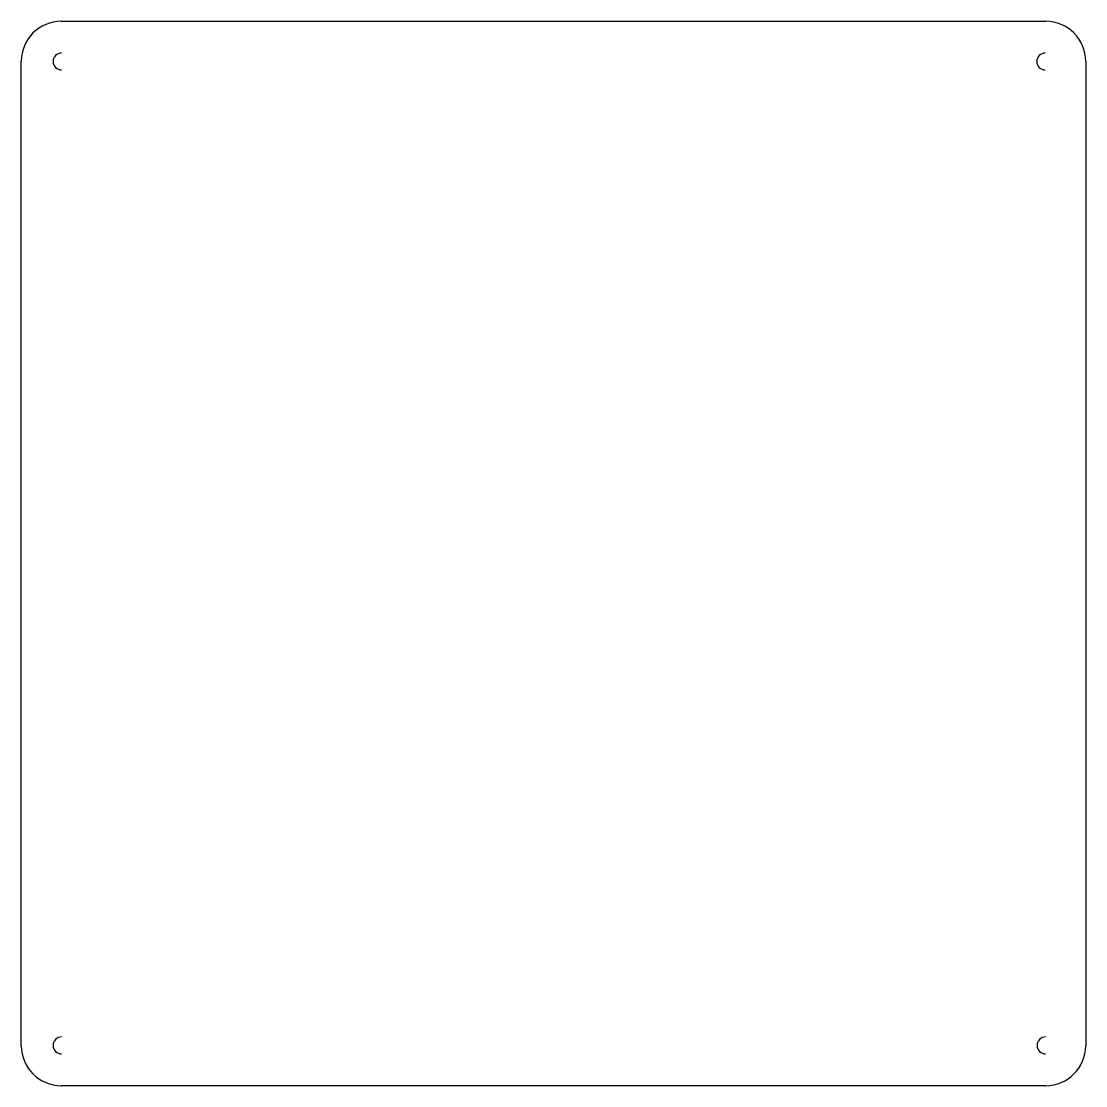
# Model space of a CAD drawing. Header units: millimetres. Extents: x 52 to 265, y -263 to -50.
import ezdxf

# ---------------------------------------------------------------- set-up
doc = ezdxf.new("R2010")
doc.units = ezdxf.units.MM

msp = doc.modelspace()

# ---------------------------------------------------------------- linework, layer by layer
at = {"color": 7, "linetype": 'Continuous', "lineweight": 25}
for p, q in [((60.4, -50.36), (257.39, -50.36)), ((52.4, -255.36), (52.4, -58.36)), ((265.39, -58.36), (265.39, -255.36)), ((257.39, -263.36), (60.4, -263.36))]:
    msp.add_line(p, q, dxfattribs=at)
for centre, radius, start, end in [((60.4, -58.36), 8, 90, 180), ((257.39, -58.36), 8, 0, 90), ((60.45, -58.41), 1.7, 90, 270), ((257.31, -58.41), 1.7, 90, 270), ((60.4, -255.36), 8, 180, 270), ((60.45, -255.31), 1.7, 90, 270), ((257.35, -255.31), 1.7, 90, 270), ((257.39, -255.36), 8, 270, 0)]:
    msp.add_arc(centre, radius, start, end, dxfattribs=at)

doc.saveas('drawing.dxf')
